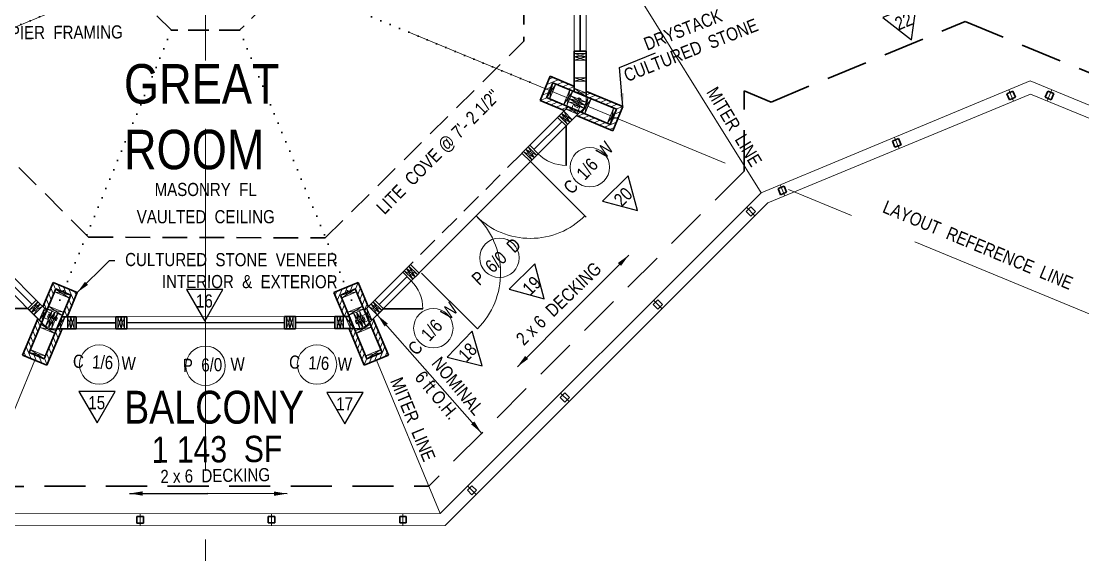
# Model space of a CAD drawing. Header units: inches. Extents: x 2775 to 35798, y 1675 to 10350.
# Drawn here: x 13284.4 to 13769, y 3379.7 to 3623.4 of the extents above; entities that cross this region are included whole.
import ezdxf

# ---------------------------------------------------------------- set-up
doc = ezdxf.new("R2010")
doc.units = ezdxf.units.IN
doc.header["$LTSCALE"] = 0.5
doc.header["$MEASUREMENT"] = 0
for name, pattern in [('ACAD_ISO07W100', [3, 0, -3]), ('CENTER', [2, 1.25, -0.25, 0.25, -0.25]), ('HIDDEN', [0.375, 0.25, -0.125])]:
    doc.linetypes.add(name, pattern=pattern)
for name, color, linetype, lineweight in [('BALCONY', 3, 'CONTINUOUS', 30), ('DOORS', 7, 'CONTINUOUS', 30), ('FOUNDATION', 7, 'CONTINUOUS', 30), ('GRID', 1, 'CENTER', 20), ('LAYOUT', 6, 'CONTINUOUS', 9), ('LITE COVE', 7, 'HIDDEN', 30), ('MASONRY', 16, 'HIDDEN', 30), ('ROOF BEAMS', 3, 'HIDDEN', 30), ('ROOFLINE', 7, 'HIDDEN', 30), ('SKYLITES', 3, 'CONTINUOUS', 30), ('WALL FRAMING', 7, 'CONTINUOUS', 30), ('WALLS', 7, 'CONTINUOUS', 30), ('WINDOWS', 5, 'CONTINUOUS', 30)]:
    doc.layers.add(name, color=color, linetype=linetype, lineweight=lineweight)
for name, color, linetype in [('C-BLDG', 84, 'CONTINUOUS'), ('LLMASONRY', 12, 'CONTINUOUS'), ('TEXT', 7, 'CONTINUOUS')]:
    doc.layers.add(name, color=color, linetype=linetype)
doc.styles.add('ARCHENT', font='technical.ttf', dxfattribs={"height": 6})
doc.styles.add('ARCHENTLTD', font='technical.ttf', dxfattribs={"height": 6})
doc.dimstyles.new('ARCHENTLTD', dxfattribs={"dimtxt": 12, "dimasz": 6, "dimexe": 9, "dimexo": 3, "dimgap": 1, "dimtad": 0, "dimdec": 4, "dimzin": 1, "dimdsep": 46, "dimlunit": 4, "dimtxsty": 'ARCHENT', "dimcen": 6, "dimaunit": 1, "dimadec": 5, "dimazin": 0, "dimtfac": 1, "dimtdec": 4, "dimtofl": 0, "dimtmove": 0, "dimatfit": 3, "dimfxl": 1, "dimfrac": 2, "dimtolj": 1, "dimtzin": 0, "dimarcsym": 0})
pattern_1 = [(67.511455, (26737.7978, 2.6727), (1.73241754, -0.7171851), [])]
pattern_2 = [(202.521756, (17030.3694, -9710.384), (0.71818915, -1.73200154), [])]

msp = doc.modelspace()

# ---------------------------------------------------------------- hatches: boundary and pattern name
at = {"layer": 'MASONRY', "lineweight": 9, "ltscale": 75}
h = msp.add_hatch(dxfattribs=at)
h.set_pattern_fill('ANSI31', color=256, scale=15, angle=67.5, style=0)
h.set_pattern_definition(pattern_2)
h.paths.add_polyline_path([(13524.20474, 3588.43343), (13525.62529, 3591.85011), (13523.5458, 3592.70934), (13521.26697, 3587.22831), (13532.32112, 3582.57797), (13534.0372, 3584.29704)])
h.paths.add_polyline_path([(13525.84167, 3598.23135), (13523.5458, 3592.70934), (13525.62529, 3591.85011), (13527.05546, 3595.28997), (13536.91533, 3591.19056), (13536.91321, 3593.62817)])
h = msp.add_hatch(dxfattribs=at)
h.set_pattern_fill('ANSI31', color=256, scale=15, angle=67.5, style=0)
h.set_pattern_definition(pattern_2)
h.paths.add_polyline_path([(13539.56061, 3582.0451), (13537.84453, 3580.32604), (13554.48144, 3573.32711), (13559.08865, 3584.40836), (13542.4152, 3591.34062), (13542.41732, 3588.90302), (13556.14727, 3583.19456), (13553.27127, 3576.27721)])
h = msp.add_hatch(dxfattribs=at)
h.set_pattern_fill('ANSI31', color=256, scale=15, angle=67.5, style=0)
h.paths.add_polyline_path([(13294.28927, 3493.00055), (13296.00768, 3491.28382), (13300.1478, 3501.11471), (13303.56395, 3499.69287), (13304.42397, 3501.77202), (13298.9438, 3504.05293)])
h.paths.add_polyline_path([(13302.90011, 3488.40307), (13305.33772, 3488.40426), (13309.9451, 3499.47406), (13304.42397, 3501.77202), (13303.56395, 3499.69287), (13307.00326, 3498.26138)])
h = msp.add_hatch(dxfattribs=at)
h.set_pattern_fill('ANSI31', color=256, scale=15, angle=67.5, style=0)
h.set_pattern_definition(pattern_1)
h.paths.add_polyline_path([(13436.95029, 3501.12838), (13433.53442, 3499.70586), (13432.67399, 3501.78484), (13438.1537, 3504.06685), (13442.81044, 3493.01539), (13441.09238, 3491.29832)])
h.paths.add_polyline_path([(13427.15332, 3499.48578), (13432.67399, 3501.78484), (13433.53442, 3499.70586), (13430.0954, 3498.27369), (13434.20052, 3488.4162), (13431.76291, 3488.4169)])
h = msp.add_hatch(dxfattribs=at)
h.set_pattern_fill('ANSI31', color=256, scale=15, angle=67.5, style=0)
h.paths.add_polyline_path([(13293.75365, 3485.76127), (13292.03524, 3487.478), (13285.02999, 3470.84375), (13296.10949, 3466.23233), (13303.04808, 3482.90315), (13300.61048, 3482.90195), (13294.89681, 3469.17417), (13287.98054, 3472.0528)])
h = msp.add_hatch(dxfattribs=at)
h.set_pattern_fill('ANSI31', color=256, scale=15, angle=67.5, style=0)
h.set_pattern_definition(pattern_1)
h.paths.add_polyline_path([(13443.34751, 3485.77622), (13445.06558, 3487.4933), (13452.07415, 3470.86045), (13440.99558, 3466.24681), (13434.05365, 3482.91624), (13436.49125, 3482.91554), (13442.20767, 3469.18889), (13449.12335, 3472.06891)])
at = {"layer": 'WALL FRAMING', "lineweight": 9, "ltscale": 150}
for points in [[(13537.47545, 3583.0031, 1), (13536.85045, 3583.0031, 1)], [(13295.4579, 3489.13936, 1), (13295.4567, 3489.76436, 1)], [(13442.36426, 3487.83452, -1), (13442.36428, 3488.45952, -1)]]:
    msp.add_hatch(color=256, dxfattribs=at).paths.add_polyline_path(points)

# ---------------------------------------------------------------- linework, layer by layer
at = {"layer": 'BALCONY', "lineweight": 20, "ltscale": 50}
for p, q in [((13622.09594, 3545.06399), (13745.03421, 3596.08958)), ((13745.03421, 3596.08958), (13800.48025, 3573.16946)), ((13745.03846, 3590.13643), (13800.48361, 3567.21667)), ((13475.6626, 3398.48748), (13622.09594, 3545.06399)), ((13261.65796, 3398.38291), (13475.6626, 3398.48748))]:
    msp.add_line(p, q, dxfattribs=at)
at = {"layer": 'BALCONY', "color": 3, "linetype": 'ByBlock', "lineweight": 20, "ltscale": 50}
for p, q in [((13625.21417, 3540.40329), (13745.03846, 3590.13643)), ((13477.94346, 3392.98859), (13625.21417, 3540.40329)), ((13259.38247, 3392.8818), (13477.94346, 3392.98859))]:
    msp.add_line(p, q, dxfattribs=at)
at = {"layer": 'C-BLDG', "color": 7, "linetype": 'Continuous', "lineweight": 20, "ltscale": 25}
for centre, start, end in [((13533.16673, 3575.53991), 225.0059937, 270.0059937), ((13449.73686, 3492.09259), 0.0059937, 45.0059937)]:
    msp.add_arc(centre, 18, start, end, dxfattribs=at)
at = {"layer": 'DOORS', "lineweight": 20, "ltscale": 75}
msp.add_line((13516.90698, 3559.26956), (13465.97674, 3508.37642), dxfattribs=at)
at = {"layer": 'DOORS', "ltscale": 75}
msp.add_line((13467.14599, 3508.36742), (13492.6626, 3482.87573), dxfattribs=at)
at = {"layer": 'DOORS', "color": 7, "linetype": 'Continuous', "lineweight": 20, "ltscale": 7.5}
for centre in [(13543.96848, 3556.6873), (13502.68275, 3515.36055), (13472.52589, 3483.15355), (13320.0226, 3466.54772), (13368.55244, 3466.03796), (13419.42154, 3466.54772)]:
    msp.add_circle(centre, 9, dxfattribs=at)
at = {"layer": 'DOORS', "lineweight": 9, "ltscale": 75}
for centre, radius, start, end in [((13516.86286, 3559.31674), 35.12355, 225.027997, 315.027997), ((13467.14599, 3508.36742), 36.06832, 315.027997, 46.3572198)]:
    msp.add_arc(centre, radius, start, end, dxfattribs=at)
at = {"layer": 'FOUNDATION', "color": 7, "linetype": 'Continuous', "lineweight": 9, "ltscale": 25}
for p, q in [((13622.09594, 3545.06399), (13542.3312, 3673.28615)), ((13261.65805, 3398.38282), (13290.66137, 3468.4999)), ((13475.6626, 3398.48748), (13446.58906, 3468.5762))]:
    msp.add_line(p, q, dxfattribs=at)
msp.add_solid([(13491.25132, 3440.60682), (13494.41727, 3435.4129), (13489.73794, 3439.29928)], dxfattribs=at)
at = {"layer": 'GRID', "linetype": 'Continuous', "ltscale": 50}
msp.add_line((13542.34464, 3584.79677), (13542.32277, 3728.84126), dxfattribs=at)
at = {"layer": 'GRID', "linetype": 'Continuous', "lineweight": 30, "ltscale": 25}
for p, q in [((13737.1101, 3591.44613), (13734.33846, 3590.29808)), ((13738.25815, 3588.67449), (13737.1101, 3591.44613)), ((13752.96774, 3591.45861), (13751.81969, 3588.68697)), ((13755.73938, 3590.31056), (13752.96774, 3591.45861)), ((13734.33846, 3590.29808), (13735.48651, 3587.52644)), ((13735.48651, 3587.52644), (13738.25815, 3588.67449)), ((13751.81969, 3588.68697), (13754.59133, 3587.53892)), ((13754.59133, 3587.53892), (13755.73938, 3590.31056)), ((13684.88392, 3569.76962), (13682.11228, 3568.62157)), ((13682.11228, 3568.62157), (13683.26033, 3565.84993)), ((13683.26033, 3565.84993), (13686.03197, 3566.99798)), ((13686.03197, 3566.99798), (13684.88392, 3569.76962)), ((13632.64419, 3548.08751), (13629.87255, 3546.93946)), ((13633.79224, 3545.31587), (13632.64419, 3548.08751)), ((13629.87255, 3546.93946), (13631.0206, 3544.16782)), ((13631.0206, 3544.16782), (13633.79224, 3545.31587)), ((13617.38723, 3538.58101), (13615.26591, 3536.45969)), ((13619.50855, 3536.45969), (13617.38723, 3538.58101)), ((13615.26591, 3536.45969), (13617.38723, 3534.33837)), ((13617.38723, 3534.33837), (13619.50855, 3536.45969)), ((13574.98156, 3496.13388), (13572.86024, 3494.01256)), ((13572.86024, 3494.01256), (13574.98156, 3491.89124)), ((13577.10288, 3494.01256), (13574.98156, 3496.13388)), ((13574.98156, 3491.89124), (13577.10288, 3494.01256)), ((13532.57589, 3453.68674), (13530.45457, 3451.56542)), ((13530.45457, 3451.56542), (13532.57589, 3449.4441)), ((13534.69721, 3451.56542), (13532.57589, 3453.68674)), ((13532.57589, 3449.4441), (13534.69721, 3451.56542)), ((13490.17022, 3411.23961), (13488.0489, 3409.11829)), ((13488.0489, 3409.11829), (13490.17022, 3406.99697)), ((13492.29154, 3409.11829), (13490.17022, 3411.23961)), ((13490.17022, 3406.99697), (13492.29154, 3409.11829)), ((13337.16163, 3397.17053), (13337.16163, 3394.17053)), ((13340.16163, 3397.17053), (13337.16163, 3397.17053)), ((13340.16163, 3394.17053), (13340.16163, 3397.17053)), ((13397.16162, 3397.19985), (13397.16162, 3394.19985)), ((13400.16162, 3397.19985), (13397.16162, 3397.19985)), ((13400.16162, 3394.19985), (13400.16162, 3397.19985)), ((13457.16161, 3397.22917), (13457.16161, 3394.22917)), ((13460.16161, 3397.22917), (13457.16161, 3397.22917)), ((13460.16161, 3394.22917), (13460.16161, 3397.22917)), ((13337.16163, 3394.17053), (13340.16163, 3394.17053)), ((13397.16162, 3394.19985), (13400.16162, 3394.19985)), ((13457.16161, 3394.22917), (13460.16161, 3394.22917))]:
    msp.add_line(p, q, dxfattribs=at)
at = {"layer": 'GRID', "linetype": 'Continuous', "ltscale": 25}
for p, q in [((13735.24411, 3592.0262), (13737.3525, 3586.94637)), ((13754.8301, 3592.04019), (13752.72897, 3586.95735)), ((13685.12632, 3565.26986), (13683.01793, 3570.3497)), ((13630.79174, 3548.67319), (13632.90013, 3543.59336)), ((13615.44174, 3538.40328), (13619.33272, 3534.5161)), ((13573.03607, 3495.95615), (13576.92705, 3492.06896)), ((13530.63039, 3453.50902), (13534.52138, 3449.62183)), ((13488.22472, 3411.06188), (13492.11571, 3407.1747)), ((13338.66028, 3398.42053), (13338.66297, 3392.92054)), ((13398.66028, 3398.44985), (13398.66296, 3392.94985)), ((13458.66027, 3398.47917), (13458.66296, 3392.97917))]:
    msp.add_line(p, q, dxfattribs=at)
at = {"layer": 'GRID', "ltscale": 50}
for p, q in [((13296.61771, 3482.9), (13194.74277, 3584.67543)), ((13440.61777, 3482.97512), (13542.34464, 3584.79677)), ((13296.61771, 3482.9), (13440.61777, 3482.97512))]:
    msp.add_line(p, q, dxfattribs=at)
at = {"layer": 'LAYOUT', "color": 6, "linetype": 'CENTER', "lineweight": 5, "ltscale": 250}
for p, q in [((13368.60734, 2917.96594), (13368.47871, 4204.72337)), ((14529.67036, 3176.01313), (12259.80657, 4115.80753))]:
    msp.add_line(p, q, dxfattribs=at)
at = {"layer": 'LAYOUT', "color": 6, "linetype": 'Continuous', "lineweight": 5, "ltscale": 250}
msp.add_line((13368.50138, 3656.7467), (12016.33977, 3096.40237), dxfattribs=at)
at = {"layer": 'LITE COVE', "color": 7, "linetype": 'ACAD_ISO07W100', "lineweight": 30, "ltscale": 3}
for p, q in [((13331.03461, 3641.22483), (13213.5818, 3592.54588)), ((13406.03461, 3641.23705), (13523.50039, 3592.59888)), ((13353.00518, 3619.26142), (13298.85742, 3488.43686)), ((13384.07602, 3619.27814), (13438.24835, 3488.45278))]:
    msp.add_line(p, q, dxfattribs=at)
at = {"layer": 'LITE COVE', "ltscale": 90}
for p, q in [((13513.78865, 3633.14632), (13513.78559, 3614.30287)), ((13315.17106, 3524.75362), (13225.40688, 3614.43011)), ((13423.21403, 3524.43682), (13513.78559, 3614.30287)), ((13315.17099, 3524.75368), (13423.21403, 3524.43682))]:
    msp.add_line(p, q, dxfattribs=at)
at = {"layer": 'MASONRY', "linetype": 'Continuous', "lineweight": 30, "ltscale": 1.5}
for p, q in [((13521.26697, 3587.22831), (13525.84167, 3598.23135)), ((13559.08865, 3584.40836), (13542.4152, 3591.34062)), ((13521.26697, 3587.22831), (13532.32112, 3582.57797)), ((13554.48144, 3573.32711), (13559.08865, 3584.40836)), ((13537.84453, 3580.32604), (13554.48169, 3573.327)), ((13298.9437, 3504.05268), (13294.28927, 3493.00055)), ((13298.9438, 3504.05293), (13309.9451, 3499.47406)), ((13438.1537, 3504.06685), (13427.15332, 3499.48578)), ((13438.1538, 3504.06659), (13442.81044, 3493.01539)), ((13292.03524, 3487.478), (13285.02988, 3470.8435)), ((13445.06558, 3487.4933), (13452.07426, 3470.86019)), ((13296.10949, 3466.23233), (13303.04808, 3482.90315)), ((13440.99558, 3466.24681), (13434.05365, 3482.91624)), ((13285.02999, 3470.84375), (13296.10949, 3466.23233)), ((13452.07415, 3470.86045), (13440.99558, 3466.24681))]:
    msp.add_line(p, q, dxfattribs=at)
at = {"layer": 'MASONRY', "linetype": 'Continuous', "ltscale": 1.5}
for p, q in [((13536.91321, 3593.62817), (13525.84167, 3598.23135)), ((13305.33772, 3488.40426), (13309.9451, 3499.47406)), ((13431.76291, 3488.4169), (13427.15332, 3499.48578))]:
    msp.add_line(p, q, dxfattribs=at)
at = {"layer": 'ROOF BEAMS', "lineweight": 20, "ltscale": 75}
msp.add_line((13513.01931, 3563.16006), (13462.08907, 3512.26693), dxfattribs=at)
at = {"layer": 'ROOFLINE', "linetype": 'HIDDEN', "ltscale": 150}
for p, q in [((13626.67742, 3586.47173), (13715.34745, 3623.27427)), ((13715.34745, 3623.27427), (13823.04506, 3578.75332)), ((13614.40987, 3591.54383), (13626.67742, 3586.47173)), ((13614.42775, 3554.94931), (13614.40987, 3591.54383)), ((13614.42775, 3554.95949), (13470.44035, 3411.07697)), ((13266.84843, 3410.93085), (13470.45969, 3411.03033))]:
    msp.add_line(p, q, dxfattribs=at)
at = {"layer": 'SKYLITES', "linetype": 'HIDDEN', "ltscale": 75}
for p, q in [((13353.01761, 3619.25081), (13331.0244, 3641.216)), ((13406.03504, 3641.24821), (13384.08502, 3619.26599)), ((13384.08502, 3619.26599), (13353.01761, 3619.25081))]:
    msp.add_line(p, q, dxfattribs=at)
at = {"layer": 'WALL FRAMING', "lineweight": 20, "ltscale": 50}
for p, q in [((13536.85864, 3607.17851), (13542.3375, 3607.1794)), ((13536.85889, 3605.67851), (13542.33772, 3605.6794)), ((13536.86214, 3608.67829), (13542.34101, 3608.67918)), ((13536.86335, 3597.54546), (13542.3422, 3597.54636)), ((13536.86359, 3596.04546), (13542.34243, 3596.04636)), ((13531.00819, 3581.23097), (13534.9104, 3577.33176)), ((13532.06844, 3582.29204), (13535.97066, 3578.39283)), ((13529.94794, 3580.1699), (13533.85015, 3576.27069)), ((13513.69243, 3563.8985), (13517.59296, 3560.00098)), ((13514.75268, 3564.95957), (13518.65321, 3561.06204)), ((13515.81257, 3566.02101), (13519.71346, 3562.12311)), ((13459.27182, 3509.42468), (13463.16671, 3505.53279)), ((13460.33207, 3510.48575), (13464.22696, 3506.59386)), ((13461.39196, 3511.54719), (13465.28722, 3507.65492)), ((13291.99438, 3495.29296), (13288.09657, 3491.39215)), ((13293.05545, 3494.23271), (13289.15763, 3490.33189)), ((13444.0762, 3494.21472), (13447.96977, 3490.32414)), ((13445.13645, 3495.27578), (13449.03003, 3491.38521)), ((13294.11651, 3493.17246), (13290.2187, 3489.27164)), ((13443.01595, 3493.15365), (13446.90952, 3489.26307)), ((13305.55383, 3488.4048), (13305.55594, 3482.92015)), ((13307.05383, 3488.40538), (13307.05594, 3482.92073)), ((13308.55383, 3488.40596), (13308.55594, 3482.92131)), ((13328.55383, 3488.41552), (13328.55594, 3482.92901)), ((13330.05383, 3488.4161), (13330.05594, 3482.92959)), ((13331.55383, 3488.4172), (13331.55594, 3482.93017)), ((13405.55382, 3488.45315), (13405.55593, 3482.95867)), ((13407.05382, 3488.45373), (13407.05593, 3482.95925)), ((13408.55382, 3488.45482), (13408.55594, 3482.95482)), ((13428.55381, 3488.46439), (13428.55593, 3482.96753)), ((13430.05381, 3488.46497), (13430.05593, 3482.9681)), ((13431.55381, 3488.46554), (13431.55593, 3482.96868))]:
    msp.add_line(p, q, dxfattribs=at)
at = {"layer": 'WALL FRAMING', "lineweight": 9, "ltscale": 150}
for p, q in [((13536.85864, 3607.17851), (13542.33772, 3605.6794)), ((13536.85889, 3605.67851), (13542.3375, 3607.1794)), ((13542.34124, 3607.17918), (13536.86214, 3608.67829)), ((13542.34101, 3608.67918), (13536.86239, 3607.17829)), ((13536.86335, 3597.54546), (13542.34243, 3596.04636)), ((13536.86359, 3596.04546), (13542.3422, 3597.54636)), ((13528.48012, 3594.69764), (13524.26131, 3588.48368)), ((13527.09584, 3595.27538), (13525.62014, 3587.84496)), ((13531.99714, 3585.19361), (13536.2414, 3591.46857)), ((13533.40203, 3584.66527), (13534.85712, 3592.0463)), ((13542.37068, 3590.53909), (13536.871, 3591.20899)), ((13542.3699, 3588.91402), (13536.87179, 3592.83406)), ((13541.67826, 3585.02302), (13534.17743, 3586.51762)), ((13542.25421, 3586.40804), (13534.74979, 3587.89405)), ((13541.10232, 3583.63799), (13534.79611, 3587.88487)), ((13535.33111, 3589.28692), (13541.67826, 3585.02302)), ((13537.54307, 3584.82789), (13539.08499, 3588.40202)), ((13538.23172, 3584.5308), (13539.77364, 3588.10493)), ((13538.49082, 3587.97143), (13538.6889, 3588.43058)), ((13539.08499, 3588.40202), (13539.77364, 3588.10493)), ((13539.87653, 3587.39677), (13540.07461, 3587.85591)), ((13540.2867, 3581.68937), (13544.55149, 3588.01351)), ((13541.67781, 3581.15205), (13543.17646, 3588.63745)), ((13533.83845, 3576.28239), (13531.00819, 3581.23097)), ((13531.00819, 3581.23097), (13535.95873, 3578.40475)), ((13532.06844, 3582.29204), (13534.89859, 3577.34357)), ((13539.58529, 3582.03472), (13533.03014, 3583.25514)), ((13534.11144, 3584.3375), (13538.53045, 3580.91492)), ((13535.14041, 3582.25643), (13536.53212, 3585.48237)), ((13535.14041, 3582.25643), (13538.02732, 3581.05921)), ((13536.45271, 3585.29829), (13539.32208, 3584.06041)), ((13537.15663, 3585.01138), (13536.95247, 3584.53814)), ((13536.95247, 3584.53814), (13538.42619, 3583.90236)), ((13538.02732, 3581.05921), (13539.41784, 3584.28238)), ((13538.63035, 3584.3756), (13538.42619, 3583.90236)), ((13556.09323, 3582.95294), (13551.82602, 3576.62301)), ((13554.70895, 3583.53067), (13553.20788, 3576.03948)), ((13534.89859, 3577.34357), (13529.94794, 3580.1699)), ((13513.69236, 3563.89858), (13518.65321, 3561.06204)), ((13517.59296, 3560.00098), (13514.75268, 3564.95957)), ((13514.75268, 3564.95957), (13519.70322, 3562.13334)), ((13518.65321, 3561.06204), (13515.81257, 3566.02101)), ((13464.22696, 3506.59386), (13459.27182, 3509.42468)), ((13463.16233, 3505.53717), (13460.33207, 3510.48575)), ((13460.33207, 3510.48575), (13465.28722, 3507.65492)), ((13461.39196, 3511.54719), (13464.22696, 3506.59386)), ((13299.57141, 3499.72987), (13307.00326, 3498.26138)), ((13300.11892, 3501.04613), (13306.42688, 3496.87654)), ((13430.0954, 3498.27369), (13437.52695, 3499.74366)), ((13436.95029, 3501.12838), (13430.67206, 3496.88896)), ((13288.10686, 3491.40245), (13293.05545, 3494.23271)), ((13291.99438, 3495.29296), (13289.15763, 3490.33189)), ((13293.05545, 3494.23271), (13290.2187, 3489.27164)), ((13446.90682, 3489.26577), (13444.07638, 3494.21453)), ((13444.07638, 3494.21453), (13449.02711, 3491.38812)), ((13447.96697, 3490.32694), (13445.13652, 3495.27571)), ((13289.15763, 3490.33189), (13294.11651, 3493.17246)), ((13296.05815, 3491.2334), (13292.64408, 3486.8078)), ((13294.68501, 3491.48194), (13293.49335, 3488.59273)), ((13293.76591, 3485.75512), (13294.97371, 3492.31261)), ((13294.68501, 3491.48194), (13297.91363, 3490.09645)), ((13295.48222, 3484.0781), (13299.73472, 3490.43543)), ((13296.97021, 3489.67428), (13296.33727, 3488.19934)), ((13296.3588, 3491.87188), (13303.74261, 3490.431)), ((13297.7294, 3490.1755), (13296.49704, 3487.30376)), ((13296.86835, 3483.50482), (13298.34852, 3491.00852)), ((13301.12003, 3489.86017), (13296.86835, 3483.50482)), ((13296.88443, 3493.27778), (13303.16754, 3489.04561)), ((13297.44384, 3489.47103), (13296.97021, 3489.67428)), ((13297.2611, 3489.08424), (13300.83819, 3487.5492)), ((13298.25448, 3482.93155), (13299.73472, 3490.43543)), ((13440.70221, 3491.90799), (13433.32114, 3490.45312)), ((13440.17391, 3493.3129), (13433.89883, 3489.06882)), ((13436.0805, 3489.97905), (13440.34422, 3483.63177)), ((13438.95918, 3483.05586), (13437.4734, 3490.56033)), ((13441.72926, 3484.20767), (13437.48257, 3490.51401)), ((13440.34422, 3483.63177), (13438.84984, 3491.13264)), ((13443.111, 3490.16954), (13439.88502, 3488.77792)), ((13440.0691, 3488.85733), (13441.3069, 3485.98793)), ((13441.02996, 3491.19857), (13444.45241, 3486.77946)), ((13443.33258, 3485.72465), (13442.11236, 3492.27984)), ((13443.01624, 3493.15335), (13447.96697, 3490.32694)), ((13443.111, 3490.16954), (13444.30814, 3487.28259)), ((13293.36592, 3484.95911), (13299.69825, 3480.7065)), ((13293.49335, 3488.59273), (13296.71919, 3487.20843)), ((13296.8109, 3487.99609), (13296.33727, 3488.19934)), ((13296.96534, 3488.39502), (13300.54243, 3486.85998)), ((13299.83446, 3486.75572), (13300.29398, 3486.55853)), ((13300.40646, 3488.14254), (13300.86598, 3487.94535)), ((13300.83819, 3487.5492), (13300.54243, 3486.85998)), ((13300.61053, 3482.90208), (13304.51999, 3488.40773)), ((13302.2356, 3482.90443), (13302.89492, 3488.40538)), ((13307.05594, 3482.92073), (13305.55383, 3488.4048)), ((13305.55594, 3482.92015), (13307.05383, 3488.40512)), ((13307.05383, 3488.40512), (13308.55594, 3482.92131)), ((13308.55383, 3488.40585), (13307.05594, 3482.92073)), ((13328.55383, 3488.41552), (13330.05594, 3482.92959)), ((13328.55594, 3482.92901), (13330.05383, 3488.4161)), ((13330.05383, 3488.4161), (13331.55594, 3482.93017)), ((13330.05594, 3482.92959), (13331.55383, 3488.41709)), ((13405.55382, 3488.45325), (13407.05594, 3482.95399)), ((13405.55593, 3482.95867), (13407.05382, 3488.45373)), ((13407.05382, 3488.45373), (13408.55594, 3482.95482)), ((13407.05594, 3482.95399), (13408.55382, 3488.45482)), ((13430.05593, 3482.9681), (13428.55381, 3488.46439)), ((13428.55593, 3482.96753), (13430.05381, 3488.46497)), ((13430.05381, 3488.46497), (13431.55593, 3482.96868)), ((13431.55381, 3488.46554), (13430.05593, 3482.9681)), ((13436.34941, 3482.89668), (13432.42953, 3488.3949)), ((13434.72434, 3482.89594), (13434.0546, 3488.39564)), ((13437.3959, 3486.8193), (13436.93675, 3486.62124)), ((13440.53947, 3487.76696), (13436.96529, 3486.22514)), ((13436.96529, 3486.22514), (13437.26236, 3485.53649)), ((13440.83654, 3487.0783), (13437.26236, 3485.53649)), ((13443.67791, 3485.02323), (13437.35364, 3480.75863)), ((13437.97053, 3485.43357), (13437.51137, 3485.2355)), ((13440.35599, 3488.1534), (13440.82924, 3488.35754)), ((13440.82924, 3488.35754), (13441.46497, 3486.88381)), ((13440.99173, 3486.67966), (13441.46497, 3486.88381)), ((13444.30814, 3487.28259), (13441.08493, 3485.89217)), ((13292.83128, 3483.56697), (13300.31954, 3482.08273)), ((13444.21519, 3483.63211), (13436.72975, 3482.13368)), ((13295.47319, 3470.55901), (13287.98054, 3472.0528)), ((13288.56273, 3473.43522), (13294.89681, 3469.17417)), ((13441.631, 3470.57362), (13449.12335, 3472.06891)), ((13448.54089, 3473.45122), (13442.20767, 3469.18889))]:
    msp.add_line(p, q, dxfattribs=at)
at = {"layer": 'WALL FRAMING', "lineweight": 20, "ltscale": 1.5}
for p, q in [((13525.62014, 3587.84496), (13528.48012, 3594.69764)), ((13531.99714, 3585.19361), (13534.85712, 3592.0463)), ((13533.38142, 3584.61588), (13536.2414, 3591.46857)), ((13542.37068, 3590.53909), (13536.87179, 3592.83406)), ((13540.28186, 3581.67778), (13543.16721, 3588.59124)), ((13541.66614, 3581.10005), (13544.55149, 3588.01351)), ((13533.03014, 3583.25514), (13538.53045, 3580.91492)), ((13551.8236, 3576.61721), (13554.70895, 3583.53067)), ((13299.57141, 3499.72987), (13306.42688, 3496.87654)), ((13437.52695, 3499.74366), (13430.67206, 3496.88896)), ((13294.97371, 3492.31261), (13292.64408, 3486.8078)), ((13296.30937, 3491.8924), (13303.16754, 3489.04561)), ((13296.88443, 3493.27778), (13303.74261, 3490.431)), ((13440.17391, 3493.3129), (13433.32114, 3490.45312)), ((13440.7516, 3491.9286), (13433.89883, 3489.06882)), ((13442.11236, 3492.27984), (13444.45241, 3486.77946)), ((13293.35432, 3484.96393), (13300.27332, 3482.09189)), ((13302.2356, 3482.90443), (13304.51999, 3488.40773)), ((13434.72434, 3482.89594), (13432.42953, 3488.3949)), ((13443.6895, 3485.02807), (13436.77595, 3482.14293)), ((13292.77925, 3483.57854), (13299.69825, 3480.7065)), ((13444.26719, 3483.64378), (13437.35364, 3480.75863)), ((13288.55693, 3473.43764), (13295.47319, 3470.55901)), ((13448.54669, 3473.45363), (13441.631, 3470.57362))]:
    msp.add_line(p, q, dxfattribs=at)
at = {"layer": 'WALL FRAMING', "lineweight": 20, "ltscale": 150}
for p, q in [((13541.10232, 3583.63799), (13534.17743, 3586.51762)), ((13541.67826, 3585.02302), (13534.75338, 3587.90265)), ((13542.25421, 3586.40804), (13535.32932, 3589.28767)), ((13538.6889, 3588.43058), (13540.07461, 3587.85591)), ((13295.48222, 3484.0781), (13298.34852, 3491.00852)), ((13296.86835, 3483.50482), (13299.73465, 3490.43524)), ((13298.25448, 3482.93155), (13301.12077, 3489.86196)), ((13438.95918, 3483.05586), (13436.07976, 3489.98084)), ((13440.34422, 3483.63177), (13437.4648, 3490.55674)), ((13441.72926, 3484.20767), (13438.84984, 3491.13264)), ((13300.86598, 3487.94535), (13300.29398, 3486.55853)), ((13436.93675, 3486.62124), (13437.51137, 3485.2355))]:
    msp.add_line(p, q, dxfattribs=at)
at = {"layer": 'WALLS', "color": 4, "lineweight": 20, "ltscale": 50}
for p, q in [((13536.86198, 3609.67829), (13536.83266, 3669.67893)), ((13542.34086, 3609.67918), (13542.33175, 3669.67974)), ((13516.5194, 3566.72839), (13529.2411, 3579.46253)), ((13291.287, 3495.9998), (13278.55286, 3508.7215)), ((13309.55383, 3488.40634), (13327.55384, 3488.41514)), ((13332.55383, 3488.41758), (13404.5538, 3488.45276)), ((13409.55382, 3488.45521), (13427.55381, 3488.464))]:
    msp.add_line(p, q, dxfattribs=at)
at = {"layer": 'WALLS', "color": 4, "ltscale": 50}
for p, q in [((13536.86198, 3609.67829), (13542.34086, 3609.67918)), ((13536.871, 3591.20899), (13536.86198, 3609.67829)), ((13542.34399, 3588.93351), (13542.34082, 3609.67918)), ((13529.2411, 3579.46253), (13534.11133, 3584.33752)), ((13529.2411, 3579.46253), (13533.14332, 3575.56332)), ((13512.98557, 3563.1911), (13516.5194, 3566.72839)), ((13516.5194, 3566.72839), (13520.4203, 3562.83049)), ((13512.9856, 3563.19112), (13516.88613, 3559.2936)), ((13458.56498, 3508.7173), (13462.09877, 3512.25454)), ((13458.56498, 3508.7173), (13462.45988, 3504.82541)), ((13462.09879, 3512.25456), (13465.99405, 3508.3623)), ((13291.287, 3495.9998), (13287.38919, 3492.09898)), ((13296.05804, 3491.23342), (13291.28702, 3495.99978)), ((13441.06282, 3491.19803), (13445.84328, 3495.98316)), ((13445.84328, 3495.98316), (13449.73686, 3492.09259)), ((13302.9, 3488.40309), (13309.55383, 3488.40634)), ((13309.55383, 3488.40634), (13309.55594, 3482.92169)), ((13327.55383, 3488.41514), (13327.55594, 3482.92863)), ((13327.55384, 3488.41514), (13332.55383, 3488.41758)), ((13332.55383, 3488.41758), (13332.55594, 3482.93055)), ((13404.5538, 3488.45276), (13409.55382, 3488.45521)), ((13404.55382, 3488.45276), (13404.55593, 3482.95828)), ((13409.55382, 3488.45521), (13409.55594, 3482.95521)), ((13427.55381, 3488.464), (13434.17916, 3488.46724)), ((13427.55381, 3488.464), (13427.55593, 3482.96714))]:
    msp.add_line(p, q, dxfattribs=at)
at = {"layer": 'WALLS', "color": 7, "ltscale": 1.5}
for p, q in [((13524.20474, 3588.43343), (13527.05546, 3595.28997)), ((13556.14727, 3583.19456), (13527.05546, 3595.28997)), ((13524.23011, 3588.49445), (13553.27127, 3576.27721)), ((13553.27127, 3576.27721), (13556.14727, 3583.19456)), ((13300.20881, 3501.08931), (13287.98054, 3472.0528)), ((13300.1478, 3501.11471), (13307.00326, 3498.26138)), ((13436.95029, 3501.12838), (13430.0954, 3498.27369)), ((13436.88928, 3501.10298), (13449.12335, 3472.06891)), ((13294.89681, 3469.17417), (13307.00326, 3498.26138)), ((13442.20767, 3469.18889), (13430.0954, 3498.27369)), ((13287.98054, 3472.0528), (13294.89681, 3469.17417)), ((13449.12335, 3472.06891), (13442.20767, 3469.18889))]:
    msp.add_line(p, q, dxfattribs=at)
at = {"layer": 'WALLS', "color": 4, "ltscale": 75}
for p, q in [((13533.13169, 3575.57494), (13539.58518, 3582.03474)), ((13516.87613, 3559.30348), (13520.40998, 3562.8408)), ((13462.45557, 3504.82971), (13465.98937, 3508.36698)), ((13287.39941, 3492.10921), (13293.75354, 3485.76129)), ((13443.36915, 3485.72463), (13449.73385, 3492.09556)), ((13300.61037, 3482.90197), (13309.55595, 3482.90635)), ((13327.55595, 3482.91514), (13332.55595, 3482.91758)), ((13404.55594, 3482.95276), (13409.55594, 3482.95521)), ((13427.55593, 3482.964), (13436.46915, 3482.96836))]:
    msp.add_line(p, q, dxfattribs=at)
at = {"layer": 'WALLS', "ltscale": 75}
msp.add_line((13542.29603, 3533.90842), (13516.87613, 3559.30348), dxfattribs=at)
at = {"layer": 'WALLS', "color": 4, "lineweight": 9, "ltscale": 50}
msp.add_line((13445.84328, 3495.98316), (13458.56498, 3508.7173), dxfattribs=at)
at = {"layer": 'WALLS', "color": 4, "lineweight": 20, "ltscale": 75}
for p, q in [((13309.55595, 3482.90635), (13327.55595, 3482.91514)), ((13332.55595, 3482.91758), (13404.55594, 3482.95276)), ((13409.55594, 3482.95521), (13427.55593, 3482.964))]:
    msp.add_line(p, q, dxfattribs=at)
at = {"layer": 'WINDOWS', "ltscale": 75}
for p, q in [((13539.60175, 3609.6787), (13539.5822, 3669.6793)), ((13518.46985, 3564.77944), (13531.19221, 3577.51292)), ((13533.16861, 3557.53991), (13533.16673, 3575.53991)), ((13276.60461, 3506.77175), (13289.33743, 3494.04873)), ((13447.79007, 3494.03787), (13460.51243, 3506.77136)), ((13269.38919, 3492.0971), (13287.38919, 3492.09898)), ((13449.73686, 3492.09259), (13467.73686, 3492.09447)), ((13309.55488, 3485.66402), (13327.55488, 3485.67188)), ((13332.55488, 3485.67407), (13404.55488, 3485.70552)), ((13409.55488, 3485.70771), (13427.55487, 3485.71557))]:
    msp.add_line(p, q, dxfattribs=at)
at = {"layer": 'WINDOWS', "linetype": 'Continuous', "lineweight": 25, "ltscale": 25, "flags": 128}
for points in [[(13690.79282, 3614.95398), (13693.00592, 3631.34013), (13677.70855, 3625.06366)], [(13565.73012, 3536.86343), (13561.43193, 3552.82994), (13549.75363, 3541.12434)], [(13523.11355, 3496.65926), (13518.83757, 3512.63173), (13507.143, 3500.94238)], [(13368.17044, 3486.45917), (13376.43791, 3500.77883), (13359.90298, 3500.77883)], [(13494.82044, 3465.94705), (13490.3057, 3481.85368), (13478.78753, 3469.99048)], [(13319.0431, 3440.0134), (13327.31056, 3454.33306), (13310.77564, 3454.33306)], [(13432.19811, 3439.4757), (13440.46557, 3453.79537), (13423.93065, 3453.79537)]]:
    msp.add_lwpolyline(points, close=True, dxfattribs=at)

# ---------------------------------------------------------------- texts
at = {"layer": 'DOORS', "color": 7, "linetype": 'Continuous', "lineweight": 30, "ltscale": 1.5, "char_height": 6, "style": 'ARCHENTLTD'}
for s, insert, attachment_point, rotation in [('MITER  LINE\\P{\\H1.999x;  }', (13602.06476, 3594.12617), 1, 300.9693796), ('C  1/6  W\\P{\\H1.999x;  }', (13531.34244, 3547.9921), 1, 47.3213889), ('LAYOUT  REFERENCE  LINE\\P{\\H1.999x;  }', (13765.10897, 3506.14071), 3, 337.4090908), ('P  6/0  D\\P{\\H1.999x;  }', (13489.41494, 3506.64553), 1, 43.1425094), ('CULTURED  STONE  VENEER\\PINTERIOR  &  EXTERIOR\\P{\\H1.999x;  }', (13428.82269, 3517.39631), 3, 359.9090908), ('2 x 6  DECKING\\P{\\H1.999x;  }', (13509.64679, 3479.21781), 1, 43.9686111), ('C  1/6  W\\P{\\H1.999x;  }', (13460.37481, 3474.39256), 1, 47.3213889), ('C  1/6  W\\P{\\H1.999x;  }', (13336.77922, 3470.00817), 3, 357.6883333), ('P  6/0  W\\P{\\H1.999x;  }', (13386.39667, 3469.82102), 3, 1.3486111), ('C  1/6  W\\P{\\H1.999x;  }', (13435.4427, 3469.64395), 3, 357.6883333), ('NOMINAL\\P6 ft O.H.\\P{\\H1.999x;  }', (13475.95725, 3470.73737), 1, 309.7005625), ('MITER  LINE\\P{\\H1.999x;  }', (13458.23762, 3461.41386), 1, 292.4817918), ('2 x 6  DECKING\\P{\\H1.999x;  }', (13397.92259, 3419.31867), 3, 1.0313889)]:
    msp.add_mtext(s, dxfattribs=dict(at, insert=insert, attachment_point=attachment_point, rotation=rotation))
at = {"layer": 'LLMASONRY', "color": 7, "linetype": 'Continuous', "lineweight": 30, "ltscale": 1.5, "insert": (13597.05236, 3592.45108), "char_height": 6, "attachment_point": 8, "rotation": 21.4375, "style": 'ARCHENTLTD'}
msp.add_mtext('DRYSTACK\\PCULTURED  STONE\\P{\\H1.999x;  }', dxfattribs=at)
at = {"layer": 'TEXT', "color": 5, "linetype": 'Continuous', "lineweight": 30, "ltscale": 1.5, "char_height": 6, "attachment_point": 5, "style": 'ARCHENTLTD'}
for s, insert, rotation in [('22\\P  ', (13689.08505, 3618.70479), 22.3273614), ('20\\P  ', (13562.70431, 3539.66156), 45.0860559), ('19\\P  ', (13520.99408, 3499.08768), 45.0063772), ('16\\P  ', (13368.01426, 3490.5775), 0.0191667), ('18\\P  ', (13491.75689, 3468.70381), 45.8645886), ('15\\P  ', (13318.88691, 3444.13173), 0.0191667), ('17\\P  ', (13432.04192, 3443.59404), 0.0191667)]:
    msp.add_mtext(s, dxfattribs=dict(at, insert=insert, rotation=rotation))
at = {"layer": 'TEXT', "linetype": 'Continuous', "width": 271, "attachment_point": 1, "rotation": 0.4625, "style": 'ARCHENTLTD'}
for s, insert, char_height in [('(TYP) 2 x 8 PIER  FRAMING\\P              ', (13242.52586, 3620.81924), 6), ('1 143  SF', (13343.91469, 3433.64274), 12)]:
    msp.add_mtext(s, dxfattribs=dict(at, insert=insert, char_height=char_height))
at = {"layer": 'TEXT', "linetype": 'Continuous', "width": 271, "attachment_point": 1, "style": 'ARCHENTLTD'}
for s, insert, char_height in [('   GREAT\\P   ROOM', (13314.09725, 3603.80263), 18), ('   \\P  BALCONY', (13321.80894, 3479.58433), 15)]:
    msp.add_mtext(s, dxfattribs=dict(at, insert=insert, char_height=char_height))
at = {"layer": 'TEXT', "color": 7, "linetype": 'Continuous', "lineweight": 9, "insert": (13499.17698, 3592.76424), "char_height": 6, "attachment_point": 3, "rotation": 45.3059672, "style": 'ARCHENTLTD'}
msp.add_mtext('LITE  COVE @ 7\'- 2 1/2"\\P\\P  ', dxfattribs=at)
at = {"layer": 'TEXT', "color": 7, "linetype": 'Continuous', "lineweight": 30, "ltscale": 1.5, "char_height": 6, "style": 'ARCHENTLTD'}
for s, insert, attachment_point, rotation in [('MASONRY  FL\\P{\\H1.999x;  }', (13391.89445, 3549.49205), 3, 359.9058333), ('VAULTED  CEILING\\P\\P\\P\\P  ', (13368.65341, 3514.05297), 5, 0.0191667)]:
    msp.add_mtext(s, dxfattribs=dict(at, insert=insert, attachment_point=attachment_point, rotation=rotation))

# ---------------------------------------------------------------- leaders
at = {"layer": 'FOUNDATION', "color": 7, "linetype": 'Continuous', "lineweight": 9, "ltscale": 25}
for points in [[(13561.72168, 3516.53764), (13536.46025, 3491.19256)], [(13447.03753, 3489.11091), (13494.84325, 3434.98586)], [(13510.88835, 3465.58287), (13536.46025, 3491.19256)], [(13333.84461, 3407.67747), (13369.62882, 3407.61832)], [(13405.81967, 3407.5916), (13369.62882, 3407.61832)]]:
    msp.add_leader(points, dimstyle='ARCHENTLTD', override={"dimgap": 1, "dimtad": 0}, dxfattribs=at)
at = {"layer": 'LLMASONRY', "color": 7, "lineweight": 9, "ltscale": 50}
msp.add_leader([(13559.08865, 3584.40836), (13557.55218, 3602.22707), (13573.96575, 3608.99801)], dimstyle='ARCHENTLTD', override={"dimgap": 1, "dimtad": 0}, dxfattribs=at)
at = {"layer": 'TEXT', "color": 7, "linetype": 'Continuous', "lineweight": 9, "ltscale": 25}
msp.add_leader([(13309.9451, 3499.47406), (13324.67661, 3514.0547), (13327.17476, 3514.03106)], dimstyle='ARCHENTLTD', override={"dimgap": 1, "dimtad": 0}, dxfattribs=at)

doc.saveas('drawing.dxf')
